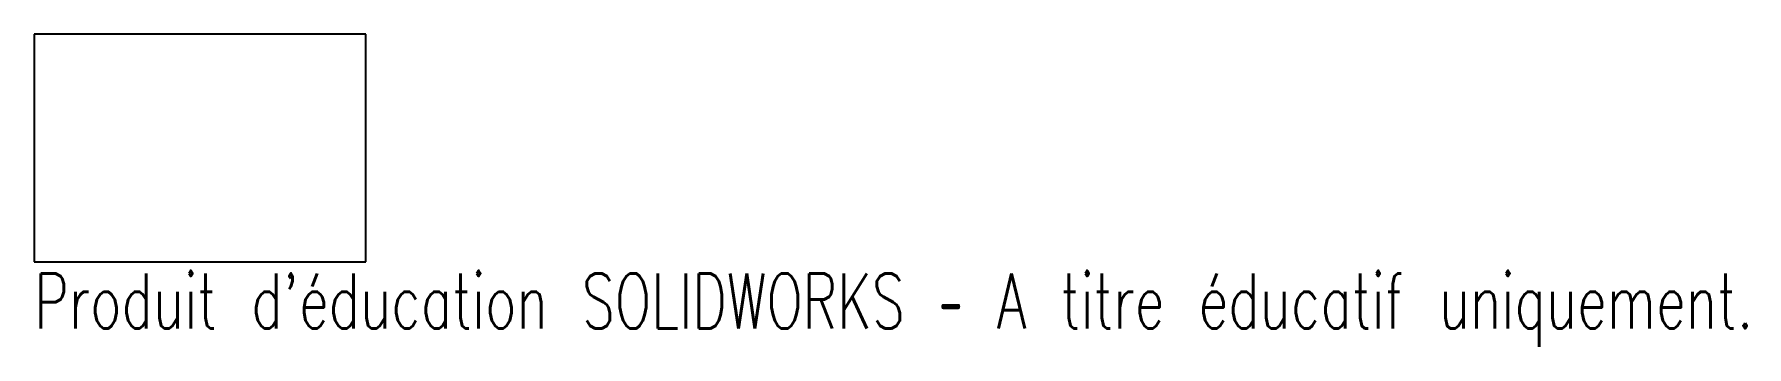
# Model space of a CAD drawing. Header units: millimetres. Extents: x -15 to 136, y -17 to 10.
import ezdxf

# ---------------------------------------------------------------- set-up
doc = ezdxf.new("R2010")
doc.units = ezdxf.units.MM
doc.styles.add('SLDTEXTSTYLE0', font='TXT', dxfattribs={"width": 0.7, "bigfont": 'bigfont'})

msp = doc.modelspace()

# ---------------------------------------------------------------- linework, layer by layer
at = {"color": 7, "linetype": 'Continuous', "lineweight": 25}
for p, q in [((14.6, 10), (-14.6, 10)), ((-14.6, 10), (-14.6, -10)), ((14.6, -10), (14.6, 10)), ((-14.6, -10), (14.6, -10))]:
    msp.add_line(p, q, dxfattribs=at)

# ---------------------------------------------------------------- texts
at = {"color": 7, "linetype": 'Continuous', "insert": (-14.6, -11.02), "char_height": 4.8336, "attachment_point": 1, "style": 'SLDTEXTSTYLE0'}
msp.add_mtext("Produit d'éducation SOLIDWORKS – A titre éducatif uniquement.", dxfattribs=at)

doc.saveas('drawing.dxf')
